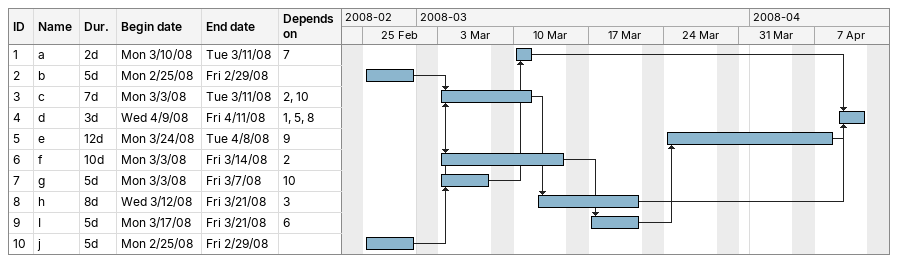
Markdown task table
| ID | Task | Duration | Start | Finish | Predecessors |
|---|---|---|---|---|---|
| 1 | a | 2d | 2008-03-10 | 2008-03-11 | 7 |
| 2 | b | 5d | 2008-02-25 | 2008-02-29 |  |
| 3 | c | 7d | 2008-03-03 | 2008-03-11 | 2, 10 |
| 4 | d | 3d | 2008-04-09 | 2008-04-11 | 1, 5, 8 |
| 5 | e | 12d | 2008-03-24 | 2008-04-08 | 9 |
| 6 | f | 10d | 2008-03-03 | 2008-03-14 | 2 |
| 7 | g | 5d | 2008-03-03 | 2008-03-07 | 10 |
| 8 | h | 8d | 2008-03-12 | 2008-03-21 | 3 |
| 9 | I | 5d | 2008-03-17 | 2008-03-21 | 6 |
| 10 | j | 5d | 2008-02-25 | 2008-02-29 |  |
